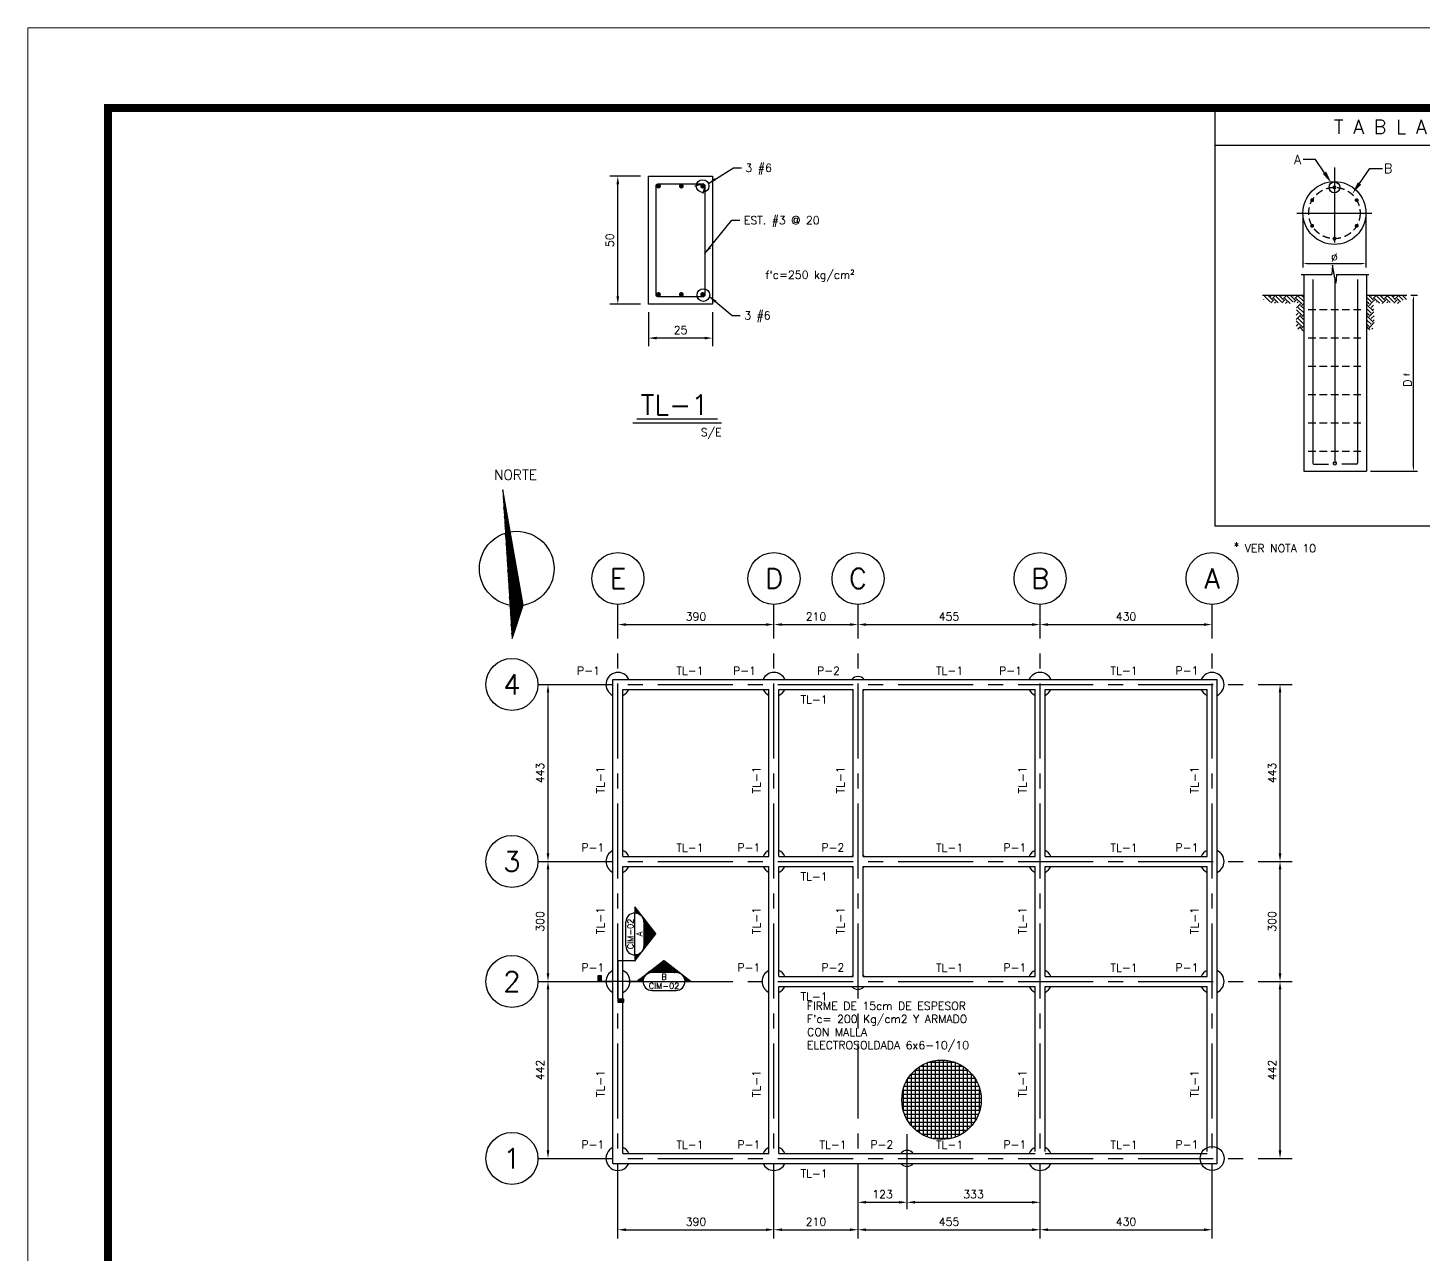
# Model space of a CAD drawing. Header units: inches. Extents: x 86960 to 403024, y -4000 to 57000.
# Drawn here: x 203454 to 238325, y 26343 to 57000 of the extents above; entities that cross this region are included whole.
import ezdxf
from ezdxf.enums import TextEntityAlignment as Align

# ---------------------------------------------------------------- set-up
doc = ezdxf.new("R2010")
doc.units = ezdxf.units.IN
doc.header["$LTSCALE"] = 1500
doc.header["$MEASUREMENT"] = 0
doc.linetypes.add('CENTER', pattern=[2, 1.25, -0.25, 0.25, -0.25])
doc.linetypes.add('HIDDEN2', pattern=[0.1875, 0.125, -0.0625])
doc.layers.get('Defpoints').update_dxf_attribs({"true_color": 0xffffff})
for name, color, linetype in [('3', 3, 'Continuous'), ('4', 4, 'CENTER'), ('5', 7, 'Continuous'), ('6', 7, 'Continuous'), ('8', 1, 'Continuous')]:
    doc.layers.add(name, color=color, linetype=linetype)
doc.layers.add('cambios', color=242, linetype='Continuous', lineweight=60, true_color=0xe00631)
doc.styles.add('ROMANS', font='ROMANS.shx', dxfattribs={"height": 200})
doc.dimstyles.get("Standard").update_dxf_attribs({"dimtxt": 0.18, "dimasz": 0.18, "dimexe": 0.18, "dimexo": 0.0625, "dimgap": 0.09, "dimtad": 0, "dimtih": 1, "dimtoh": 1, "dimdec": 4, "dimzin": 0, "dimdsep": 46, "dimtxsty": 'Standard', "dimcen": 0.09, "dimadec": 0, "dimazin": 0, "dimtfac": 1, "dimtdec": 4, "dimtofl": 0, "dimtmove": 0, "dimatfit": 3, "dimfxl": 1, "dimtolj": 1, "dimtzin": 0, "dimarcsym": 0})
pattern_1 = [(45, (192529.4, 12973.63), (2e-14, 280.184), [198.12, -198.12]), (45, (192476.87, 13026.16), (2e-14, 280.184), [198.12, -198.12]), (45, (192424.34, 13078.7), (2e-14, 280.184), [198.12, -198.12]), (135, (192424.34, 13113.72), (-280.184, 2e-14), [198.12, -198.12]), (135, (192476.87, 13166.25), (-280.184, 2e-14), [198.12, -198.12]), (135, (192529.4, 13218.79), (-280.184, 2e-14), [198.12, -198.12])]

# ---------------------------------------------------------------- blocks, each defined once
blk = doc.blocks.new('*X70')
at = {"color": 0}
for p, q in [((29693, 27978), (29994, 28279)), ((29674, 27995), (29818, 28139)), ((29683, 27986), (29906, 28209)), ((28994, 27368), (29555, 27928)), ((29002, 27358), (29643, 27999)), ((29009, 27348), (29664, 28003)), ((29017, 27338), (29674, 27995)), ((29026, 27329), (29683, 27986)), ((29034, 27319), (29693, 27978)), ((29664, 28003), (29730, 28069)), ((28980, 27389), (29379, 27788)), ((28987, 27378), (29467, 27858)), ((28960, 27422), (29116, 27578)), ((28966, 27411), (29204, 27648)), ((28973, 27400), (29291, 27718)), ((28715, 27212), (28940, 27437)), ((28740, 27220), (28954, 27434)), ((28765, 27228), (28960, 27422)), ((28791, 27235), (28966, 27411)), ((28816, 27243), (28973, 27400)), ((28841, 27250), (28980, 27389)), ((28867, 27258), (28987, 27378)), ((28954, 27434), (29028, 27508)), ((28639, 27190), (28677, 27227)), ((28664, 27197), (28764, 27297)), ((28690, 27205), (28852, 27367)), ((28892, 27265), (28994, 27368)), ((28917, 27273), (29002, 27358)), ((28942, 27281), (29009, 27348)), ((28968, 27288), (29017, 27338)), ((28993, 27296), (29026, 27329)), ((29018, 27303), (29034, 27319))]:
    blk.add_line(p, q, dxfattribs=at)
blk = doc.blocks.new('*D106')
at = {"layer": '5', "color": 0, "lineweight": -2, "transparency": 16777216}
for p, q in [((235323, 52272), (235323, 51009)), ((236895, 52272), (236895, 51009)), ((235423, 51109), (236795, 51109))]:
    blk.add_line(p, q, dxfattribs=at)
at = {"layer": '5', "color": 0, "transparency": 16777216}
for points in [[(235423, 51125), (235423, 51092), (235323, 51109)], [(236795, 51125), (236795, 51092), (236895, 51109)]]:
    blk.add_solid(points, dxfattribs=at)
at = {"layer": 'Defpoints', "color": 0, "transparency": 16777216}
for p in [(235323, 52372), (236895, 52372), (236895, 51109)]:
    blk.add_point(p, dxfattribs=at)
at = {"layer": '5', "color": 0, "transparency": 16777216, "insert": (236109, 51259), "char_height": 200, "attachment_point": 5, "style": 'ROMANS'}
blk.add_mtext('\\A1;%%C', dxfattribs=at)
blk = doc.blocks.new('*D107')
at = {"layer": '6', "color": 0, "lineweight": -2, "transparency": 16777216}
for p, q in [((238019, 50320), (238186, 50320)), ((238086, 46015), (238086, 50220)), ((237013, 45915), (238186, 45915))]:
    blk.add_line(p, q, dxfattribs=at)
at = {"layer": '6', "color": 0, "transparency": 16777216}
for points in [[(238069, 50220), (238102, 50220), (238086, 50320)], [(238069, 46015), (238102, 46015), (238086, 45915)]]:
    blk.add_solid(points, dxfattribs=at)
at = {"layer": 'Defpoints', "color": 0, "transparency": 16777216}
for p in [(237919, 50320), (238086, 50320), (236913, 45915)]:
    blk.add_point(p, dxfattribs=at)
at = {"layer": '6', "color": 0, "transparency": 16777216, "insert": (237936, 48118), "char_height": 200, "attachment_point": 5, "rotation": 90, "style": 'ROMANS'}
blk.add_mtext('\\A1;D', dxfattribs=at)
blk = doc.blocks.new('*D108')
at = {"layer": '5', "color": 0, "lineweight": -2, "transparency": 16777216}
blk.add_line((218401, 42083), (221901, 42083), dxfattribs=at)
at = {"layer": '5', "color": 0, "transparency": 16777216}
for points in [[(218401, 42116), (218401, 42049), (218201, 42083)], [(221901, 42116), (221901, 42049), (222101, 42083)]]:
    blk.add_solid(points, dxfattribs=at)
at = {"layer": 'Defpoints', "color": 0, "transparency": 16777216}
for p in [(218201, 42083), (222101, 42083), (222101, 42083)]:
    blk.add_point(p, dxfattribs=at)
at = {"layer": '5', "color": 0, "transparency": 16777216, "insert": (220151, 42283), "char_height": 200, "attachment_point": 5, "style": 'ROMANS'}
blk.add_mtext('\\A1;390', dxfattribs=at)
blk = doc.blocks.new('*D109')
at = {"layer": '5', "color": 0, "lineweight": -2, "transparency": 16777216}
blk.add_line((222301, 42083), (224001, 42083), dxfattribs=at)
at = {"layer": '5', "color": 0, "transparency": 16777216}
for points in [[(222301, 42116), (222301, 42049), (222101, 42083)], [(224001, 42116), (224001, 42049), (224201, 42083)]]:
    blk.add_solid(points, dxfattribs=at)
at = {"layer": 'Defpoints', "color": 0, "transparency": 16777216}
for p in [(222101, 42083), (224201, 42083), (224201, 42083)]:
    blk.add_point(p, dxfattribs=at)
at = {"layer": '5', "color": 0, "transparency": 16777216, "insert": (223151, 42283), "char_height": 200, "attachment_point": 5, "style": 'ROMANS'}
blk.add_mtext('\\A1;210', dxfattribs=at)
blk = doc.blocks.new('*D110')
at = {"layer": '5', "color": 0, "lineweight": -2, "transparency": 16777216}
blk.add_line((224401, 42083), (228551, 42083), dxfattribs=at)
at = {"layer": '5', "color": 0, "transparency": 16777216}
for points in [[(224401, 42116), (224401, 42049), (224201, 42083)], [(228551, 42116), (228551, 42049), (228751, 42083)]]:
    blk.add_solid(points, dxfattribs=at)
at = {"layer": 'Defpoints', "color": 0, "transparency": 16777216}
for p in [(224201, 42083), (228751, 42083), (228751, 42083)]:
    blk.add_point(p, dxfattribs=at)
at = {"layer": '5', "color": 0, "transparency": 16777216, "insert": (226476, 42283), "char_height": 200, "attachment_point": 5, "style": 'ROMANS'}
blk.add_mtext('\\A1;455', dxfattribs=at)
blk = doc.blocks.new('*D111')
at = {"layer": '5', "color": 0, "lineweight": -2, "transparency": 16777216}
blk.add_line((228951, 42083), (232851, 42083), dxfattribs=at)
at = {"layer": '5', "color": 0, "transparency": 16777216}
for points in [[(228951, 42116), (228951, 42049), (228751, 42083)], [(232851, 42116), (232851, 42049), (233051, 42083)]]:
    blk.add_solid(points, dxfattribs=at)
at = {"layer": 'Defpoints', "color": 0, "transparency": 16777216}
for p in [(228751, 42083), (233051, 42083), (233051, 42083)]:
    blk.add_point(p, dxfattribs=at)
at = {"layer": '5', "color": 0, "transparency": 16777216, "insert": (230901, 42283), "char_height": 200, "attachment_point": 5, "style": 'ROMANS'}
blk.add_mtext('\\A1;430', dxfattribs=at)
blk = doc.blocks.new('*D112')
at = {"layer": '5', "color": 0, "lineweight": -2, "transparency": 16777216}
blk.add_line((234749, 28935), (234749, 32960), dxfattribs=at)
at = {"layer": '5', "color": 0, "transparency": 16777216}
for points in [[(234716, 32960), (234783, 32960), (234749, 33160)], [(234716, 28935), (234783, 28935), (234749, 28735)]]:
    blk.add_solid(points, dxfattribs=at)
at = {"layer": 'Defpoints', "color": 0, "transparency": 16777216}
for p in [(234749, 33160), (234749, 33160), (234749, 28735)]:
    blk.add_point(p, dxfattribs=at)
at = {"layer": '5', "color": 0, "transparency": 16777216, "insert": (234549, 30947), "char_height": 200, "attachment_point": 5, "rotation": 90, "style": 'ROMANS'}
blk.add_mtext('\\A1;442', dxfattribs=at)
blk = doc.blocks.new('*D113')
at = {"layer": '5', "color": 0, "lineweight": -2, "transparency": 16777216}
blk.add_line((234749, 33360), (234749, 35960), dxfattribs=at)
at = {"layer": '5', "color": 0, "transparency": 16777216}
for points in [[(234716, 35960), (234783, 35960), (234749, 36160)], [(234716, 33360), (234783, 33360), (234749, 33160)]]:
    blk.add_solid(points, dxfattribs=at)
at = {"layer": 'Defpoints', "color": 0, "transparency": 16777216}
for p in [(234749, 36160), (234749, 36160), (234749, 33160)]:
    blk.add_point(p, dxfattribs=at)
at = {"layer": '5', "color": 0, "transparency": 16777216, "insert": (234549, 34660), "char_height": 200, "attachment_point": 5, "rotation": 90, "style": 'ROMANS'}
blk.add_mtext('\\A1;300', dxfattribs=at)
blk = doc.blocks.new('*D114')
at = {"layer": '5', "color": 0, "lineweight": -2, "transparency": 16777216}
blk.add_line((234749, 36360), (234749, 40385), dxfattribs=at)
at = {"layer": '5', "color": 0, "transparency": 16777216}
for points in [[(234716, 40385), (234783, 40385), (234749, 40585)], [(234716, 36360), (234783, 36360), (234749, 36160)]]:
    blk.add_solid(points, dxfattribs=at)
at = {"layer": 'Defpoints', "color": 0, "transparency": 16777216}
for p in [(234749, 40585), (234749, 40585), (234749, 36160)]:
    blk.add_point(p, dxfattribs=at)
at = {"layer": '5', "color": 0, "transparency": 16777216, "insert": (234549, 38372), "char_height": 200, "attachment_point": 5, "rotation": 90, "style": 'ROMANS'}
blk.add_mtext('\\A1;443', dxfattribs=at)
blk = doc.blocks.new('*D115')
at = {"layer": '5', "color": 0, "lineweight": -2, "transparency": 16777216}
blk.add_line((216453, 28935), (216453, 32960), dxfattribs=at)
at = {"layer": '5', "color": 0, "transparency": 16777216}
for points in [[(216420, 32960), (216486, 32960), (216453, 33160)], [(216420, 28935), (216486, 28935), (216453, 28735)]]:
    blk.add_solid(points, dxfattribs=at)
at = {"layer": 'Defpoints', "color": 0, "transparency": 16777216}
for p in [(216453, 33160), (216453, 33160), (216453, 28735)]:
    blk.add_point(p, dxfattribs=at)
at = {"layer": '5', "color": 0, "transparency": 16777216, "insert": (216253, 30947), "char_height": 200, "attachment_point": 5, "rotation": 90, "style": 'ROMANS'}
blk.add_mtext('\\A1;442', dxfattribs=at)
blk = doc.blocks.new('*D116')
at = {"layer": '5', "color": 0, "lineweight": -2, "transparency": 16777216}
blk.add_line((216453, 33360), (216453, 35960), dxfattribs=at)
at = {"layer": '5', "color": 0, "transparency": 16777216}
for points in [[(216420, 35960), (216486, 35960), (216453, 36160)], [(216420, 33360), (216486, 33360), (216453, 33160)]]:
    blk.add_solid(points, dxfattribs=at)
at = {"layer": 'Defpoints', "color": 0, "transparency": 16777216}
for p in [(216453, 36160), (216453, 36160), (216453, 33160)]:
    blk.add_point(p, dxfattribs=at)
at = {"layer": '5', "color": 0, "transparency": 16777216, "insert": (216253, 34660), "char_height": 200, "attachment_point": 5, "rotation": 90, "style": 'ROMANS'}
blk.add_mtext('\\A1;300', dxfattribs=at)
blk = doc.blocks.new('*D117')
at = {"layer": '5', "color": 0, "lineweight": -2, "transparency": 16777216}
blk.add_line((216453, 36360), (216453, 40385), dxfattribs=at)
at = {"layer": '5', "color": 0, "transparency": 16777216}
for points in [[(216420, 40385), (216486, 40385), (216453, 40585)], [(216420, 36360), (216486, 36360), (216453, 36160)]]:
    blk.add_solid(points, dxfattribs=at)
at = {"layer": 'Defpoints', "color": 0, "transparency": 16777216}
for p in [(216453, 40585), (216453, 40585), (216453, 36160)]:
    blk.add_point(p, dxfattribs=at)
at = {"layer": '5', "color": 0, "transparency": 16777216, "insert": (216253, 38372), "char_height": 200, "attachment_point": 5, "rotation": 90, "style": 'ROMANS'}
blk.add_mtext('\\A1;443', dxfattribs=at)
blk = doc.blocks.new('*D118')
at = {"layer": '5', "color": 0, "lineweight": -2, "transparency": 16777216}
blk.add_line((218401, 26952), (221901, 26952), dxfattribs=at)
at = {"layer": '5', "color": 0, "transparency": 16777216}
for points in [[(218401, 26986), (218401, 26919), (218201, 26952)], [(221901, 26986), (221901, 26919), (222101, 26952)]]:
    blk.add_solid(points, dxfattribs=at)
at = {"layer": 'Defpoints', "color": 0, "transparency": 16777216}
for p in [(218201, 26952), (222101, 26952), (222101, 26952)]:
    blk.add_point(p, dxfattribs=at)
at = {"layer": '5', "color": 0, "transparency": 16777216, "insert": (220151, 27152), "char_height": 200, "attachment_point": 5, "style": 'ROMANS'}
blk.add_mtext('\\A1;390', dxfattribs=at)
blk = doc.blocks.new('*D119')
at = {"layer": '5', "color": 0, "lineweight": -2, "transparency": 16777216}
blk.add_line((222301, 26952), (224001, 26952), dxfattribs=at)
at = {"layer": '5', "color": 0, "transparency": 16777216}
for points in [[(222301, 26986), (222301, 26919), (222101, 26952)], [(224001, 26986), (224001, 26919), (224201, 26952)]]:
    blk.add_solid(points, dxfattribs=at)
at = {"layer": 'Defpoints', "color": 0, "transparency": 16777216}
for p in [(222101, 26952), (224201, 26952), (224201, 26952)]:
    blk.add_point(p, dxfattribs=at)
at = {"layer": '5', "color": 0, "transparency": 16777216, "insert": (223151, 27152), "char_height": 200, "attachment_point": 5, "style": 'ROMANS'}
blk.add_mtext('\\A1;210', dxfattribs=at)
blk = doc.blocks.new('*D120')
at = {"layer": '5', "color": 0, "lineweight": -2, "transparency": 16777216}
blk.add_line((224401, 26952), (228551, 26952), dxfattribs=at)
at = {"layer": '5', "color": 0, "transparency": 16777216}
for points in [[(224401, 26986), (224401, 26919), (224201, 26952)], [(228551, 26986), (228551, 26919), (228751, 26952)]]:
    blk.add_solid(points, dxfattribs=at)
at = {"layer": 'Defpoints', "color": 0, "transparency": 16777216}
for p in [(224201, 26952), (228751, 26952), (228751, 26952)]:
    blk.add_point(p, dxfattribs=at)
at = {"layer": '5', "color": 0, "transparency": 16777216, "insert": (226476, 27152), "char_height": 200, "attachment_point": 5, "style": 'ROMANS'}
blk.add_mtext('\\A1;455', dxfattribs=at)
blk = doc.blocks.new('*D121')
at = {"layer": '5', "color": 0, "lineweight": -2, "transparency": 16777216}
blk.add_line((228951, 26952), (232851, 26952), dxfattribs=at)
at = {"layer": '5', "color": 0, "transparency": 16777216}
for points in [[(228951, 26986), (228951, 26919), (228751, 26952)], [(232851, 26986), (232851, 26919), (233051, 26952)]]:
    blk.add_solid(points, dxfattribs=at)
at = {"layer": 'Defpoints', "color": 0, "transparency": 16777216}
for p in [(228751, 26952), (233051, 26952), (233051, 26952)]:
    blk.add_point(p, dxfattribs=at)
at = {"layer": '5', "color": 0, "transparency": 16777216, "insert": (230901, 27152), "char_height": 200, "attachment_point": 5, "style": 'ROMANS'}
blk.add_mtext('\\A1;430', dxfattribs=at)
blk = doc.blocks.new('*D122')
at = {"layer": '5', "color": 0, "lineweight": -2, "transparency": 16777216}
blk.add_line((224401, 27638), (225226, 27638), dxfattribs=at)
at = {"layer": '5', "color": 0, "transparency": 16777216}
for points in [[(224401, 27672), (224401, 27605), (224201, 27638)], [(225226, 27672), (225226, 27605), (225426, 27638)]]:
    blk.add_solid(points, dxfattribs=at)
at = {"layer": 'Defpoints', "color": 0, "transparency": 16777216}
for p in [(224201, 27638), (225426, 27638), (225426, 27638)]:
    blk.add_point(p, dxfattribs=at)
at = {"layer": '5', "color": 0, "transparency": 16777216, "insert": (224814, 27838), "char_height": 200, "attachment_point": 5, "style": 'ROMANS'}
blk.add_mtext('\\A1;123', dxfattribs=at)
blk = doc.blocks.new('*D123')
at = {"layer": '5', "color": 0, "lineweight": -2, "transparency": 16777216}
blk.add_line((225626, 27638), (228551, 27638), dxfattribs=at)
at = {"layer": '5', "color": 0, "transparency": 16777216}
for points in [[(225626, 27672), (225626, 27605), (225426, 27638)], [(228551, 27672), (228551, 27605), (228751, 27638)]]:
    blk.add_solid(points, dxfattribs=at)
at = {"layer": 'Defpoints', "color": 0, "transparency": 16777216}
for p in [(225426, 27638), (228751, 27638), (228751, 27638)]:
    blk.add_point(p, dxfattribs=at)
at = {"layer": '5', "color": 0, "transparency": 16777216, "insert": (227089, 27838), "char_height": 200, "attachment_point": 5, "style": 'ROMANS'}
blk.add_mtext('\\A1;333', dxfattribs=at)
blk = doc.blocks.new('*D158')
at = {"layer": '5', "color": 0, "lineweight": -2, "transparency": 16777216}
for p, q in [((218766, 53290), (217997, 53290)), ((218197, 50290), (218197, 53090)), ((218766, 50090), (217997, 50090))]:
    blk.add_line(p, q, dxfattribs=at)
at = {"layer": '5', "color": 0, "transparency": 16777216}
for points in [[(218164, 53090), (218231, 53090), (218197, 53290)], [(218164, 50290), (218231, 50290), (218197, 50090)]]:
    blk.add_solid(points, dxfattribs=at)
at = {"layer": 'Defpoints', "color": 0, "transparency": 16777216}
for p in [(218197, 53290), (218966, 53290), (218966, 50090)]:
    blk.add_point(p, dxfattribs=at)
at = {"layer": '5', "color": 0, "transparency": 16777216, "insert": (217997, 51690), "char_height": 200, "attachment_point": 5, "rotation": 90, "style": 'ROMANS'}
blk.add_mtext('\\A1;50', dxfattribs=at)
blk = doc.blocks.new('*D159')
at = {"layer": '5', "color": 0, "lineweight": -2, "transparency": 16777216}
for p, q in [((218966, 49890), (218966, 49045)), ((220566, 49890), (220566, 49045)), ((220366, 49245), (219166, 49245))]:
    blk.add_line(p, q, dxfattribs=at)
at = {"layer": '5', "color": 0, "transparency": 16777216}
for points in [[(219166, 49278), (219166, 49211), (218966, 49245)], [(220366, 49278), (220366, 49211), (220566, 49245)]]:
    blk.add_solid(points, dxfattribs=at)
at = {"layer": 'Defpoints', "color": 0, "transparency": 16777216}
for p in [(218966, 50090), (220566, 50090), (218966, 49245)]:
    blk.add_point(p, dxfattribs=at)
at = {"layer": '5', "color": 0, "transparency": 16777216, "insert": (219766, 49445), "char_height": 200, "attachment_point": 5, "style": 'ROMANS'}
blk.add_mtext('\\A1;25', dxfattribs=at)

msp = doc.modelspace()

# ---------------------------------------------------------------- hatches: boundary and pattern name
at = {"layer": '6'}
h = msp.add_hatch(dxfattribs=at)
h.set_pattern_fill('EARTH', color=1, scale=31.2, angle=45, style=0)
h.set_pattern_definition(pattern_1)
h.paths.add_polyline_path([(235340.33, 50319.65), (234342.47, 50319.65), (234342.47, 50204.43), (234448.11, 50190.03), (234544.15, 50108.43), (234755.43, 50132.43), (234985.92, 50103.63), (235101.17, 50146.83), (235187.6, 50175.63), (235163.59, 50031.63), (235149.19, 49662.04), (235158.79, 49542.04), (235192.4, 49474.84), (235340.33, 49426.84)])
h = msp.add_hatch(dxfattribs=at)
h.set_pattern_fill('EARTH', color=1, scale=31.2, angle=45, style=0)
h.set_pattern_definition(pattern_1)
h.paths.add_polyline_path([(237910.68, 50319.65), (236912.81, 50319.65), (236912.81, 49426.84), (237060.74, 49474.84), (237094.35, 49542.04), (237103.96, 49662.04), (237089.55, 50031.63), (237065.54, 50175.63), (237151.98, 50146.83), (237267.22, 50103.63), (237497.71, 50132.43), (237709, 50108.43), (237805.03, 50190.03), (237910.68, 50204.43)])
h = msp.add_hatch(dxfattribs=at)
h.set_pattern_fill('ANSI31', color=256, scale=2, style=0)
h.set_pattern_definition([(135, (228928.81802, -13821.3605), (0.1767766953, 0.1767766953), [])])
edge = h.paths.add_edge_path()
edge.add_line((218851, 34646.75), (218851, 34046.75))
edge.add_arc((218626, 34046.75), 225, 270, 360, ccw=False)
edge.add_line((218626, 33821.75), (218626, 33671.75))
edge.add_line((218626, 33671.75), (219151, 34346.75))
edge.add_line((219151, 34346.75), (218626, 35021.75))
edge.add_line((218626, 35021.75), (218626, 34871.75))
edge.add_arc((218626, 34646.75), 225, 0, 90, ccw=False)
h = msp.add_hatch(dxfattribs=at)
h.set_pattern_fill('ANSI31', color=256, scale=2, style=0)
h.set_pattern_definition([(45, (207729.77547, -4322.29753), (-0.1767766953, 0.1767766953), [])])
edge = h.paths.add_edge_path()
edge.add_line((219652.32, 33384.88), (219052.32, 33384.88))
edge.add_arc((219052.32, 33159.88), 225, 90, 180)
edge.add_line((218827.32, 33159.88), (218677.32, 33159.88))
edge.add_line((218677.32, 33159.88), (219352.32, 33684.88))
edge.add_line((219352.32, 33684.88), (220027.32, 33159.88))
edge.add_line((220027.32, 33159.88), (219877.32, 33159.88))
edge.add_arc((219652.32, 33159.88), 225, 0, 90)

# ---------------------------------------------------------------- linework, layer by layer
at = {"const_width": 198}
msp.add_lwpolyline([(205453.68, -1999.97), (292453.68, -1999.97), (292453.68, 55000.03), (205453.68, 55000.03)], close=True, dxfattribs=at)
at = {"layer": '3'}
for p, q in [((218076.47, 28609.88), (218076.47, 40709.88)), ((218076.47, 40709.88), (233176.47, 40709.88)), ((218326.47, 40459.88), (221976.47, 40459.88)), ((218326.47, 36284.88), (218326.47, 40459.88)), ((221976.47, 36284.88), (221976.47, 40459.88)), ((222226.47, 36284.88), (222226.47, 40459.88)), ((222226.47, 40459.88), (224076.47, 40459.88)), ((224076.47, 36284.88), (224076.47, 40459.88)), ((224326.47, 36284.88), (224326.47, 40459.88)), ((224326.47, 40459.88), (228626.47, 40459.88)), ((228626.47, 36284.88), (228626.47, 40459.88)), ((228876.47, 36284.88), (228876.47, 40459.88)), ((228876.47, 40459.88), (232926.47, 40459.88)), ((232926.47, 36284.88), (232926.47, 40459.88)), ((233176.47, 28609.88), (233176.47, 40709.88)), ((218326.47, 36284.88), (221976.47, 36284.88)), ((222226.47, 36284.88), (224076.47, 36284.88)), ((224326.47, 36284.88), (228626.47, 36284.88)), ((228876.47, 36284.88), (232926.47, 36284.88)), ((218326.47, 28859.88), (218326.47, 36034.88)), ((218326.47, 36034.88), (221976.47, 36034.88)), ((221976.47, 28859.88), (221976.47, 36034.88)), ((222226.47, 36034.88), (224076.47, 36034.88)), ((222226.47, 33284.88), (222226.47, 36034.88)), ((224076.47, 33284.88), (224076.47, 36034.88)), ((224326.47, 33284.88), (224326.47, 36034.88)), ((224326.47, 36034.88), (228626.47, 36034.88)), ((228626.47, 33284.88), (228626.47, 36034.88)), ((228876.47, 36034.88), (232926.47, 36034.88)), ((228876.47, 33284.88), (228876.47, 36034.88)), ((232926.47, 33284.88), (232926.47, 36034.88)), ((222226.47, 33284.88), (224076.47, 33284.88)), ((224326.47, 33284.88), (228626.47, 33284.88)), ((228876.47, 33284.88), (232926.47, 33284.88)), ((222226.47, 28859.88), (222226.47, 33034.88)), ((222226.47, 33034.88), (228626.47, 33034.88)), ((228626.47, 28909.88), (228626.47, 33034.88)), ((228876.47, 28909.88), (228876.47, 33034.88)), ((228876.47, 33034.88), (232926.47, 33034.88)), ((232926.47, 28909.88), (232926.47, 33034.88)), ((218076.47, 28609.88), (233176.47, 28609.88)), ((218326.47, 28859.88), (221976.47, 28859.88)), ((222226.47, 28859.88), (228626.47, 28859.88)), ((228876.47, 28859.88), (232926.47, 28859.88))]:
    msp.add_line(p, q, dxfattribs=at)
msp.add_lwpolyline([(220566.15, 53289.52), (220566.15, 50089.52), (218966.15, 50089.52), (218966.15, 53289.52), (220566.15, 53289.52)], dxfattribs=at)
msp.add_circle((233051.47, 28734.88), 300, dxfattribs=at)
for centre, radius, start, end in [((218201.47, 40584.88), 300, 24.624318, 245.375682), ((222101.47, 40584.88), 300, 24.624318, 155.375682), ((228751.47, 40584.88), 300, 24.624318, 155.375682), ((233051.47, 40584.88), 300, 294.624318, 155.375682), ((218201.47, 40584.88), 300, 294.624318, 335.375682), ((222101.47, 40584.88), 300, 204.624318, 245.375682), ((222101.47, 40584.88), 300, 294.624318, 335.375682), ((224201.47, 40584.88), 200, 38.682187, 141.317813), ((224201.47, 40584.88), 200, 218.682187, 231.317813), ((224201.47, 40584.88), 200, 308.682187, 321.317813), ((228751.47, 40584.88), 300, 204.624318, 245.375682), ((228751.47, 40584.88), 300, 294.624318, 335.375682), ((233051.47, 40584.88), 300, 204.624318, 245.375682), ((218201.47, 36159.88), 300, 114.624318, 245.375682), ((218201.47, 36159.88), 300, 24.624318, 65.375682), ((222101.47, 36159.88), 300, 114.624318, 155.375682), ((222101.47, 36159.88), 300, 24.624318, 65.375682), ((224201.47, 36159.88), 200, 128.682187, 141.317813), ((224201.47, 36159.88), 200, 38.682187, 51.317813), ((228751.47, 36159.88), 300, 114.624318, 155.375682), ((228751.47, 36159.88), 300, 24.624318, 65.375682), ((233051.47, 36159.88), 300, 114.624318, 155.375682), ((233051.47, 36159.88), 300, 294.624318, 65.375682), ((218201.47, 36159.88), 300, 294.624318, 335.375682), ((222101.47, 36159.88), 300, 204.624318, 245.375682), ((222101.47, 36159.88), 300, 294.624318, 335.375682), ((224201.47, 36159.88), 200, 218.682187, 231.317813), ((224201.47, 36159.88), 200, 308.682187, 321.317813), ((228751.47, 36159.88), 300, 204.624318, 245.375682), ((228751.47, 36159.88), 300, 294.624318, 335.375682), ((233051.47, 36159.88), 300, 204.624318, 245.375682), ((218201.47, 33159.88), 300, 114.624318, 245.375682), ((218201.47, 33159.88), 300, 294.624318, 65.375682), ((222101.47, 33159.88), 300, 114.624318, 245.375682), ((222101.47, 33159.88), 300, 24.624318, 65.375682), ((224201.47, 33159.88), 200, 128.682187, 141.317813), ((224201.47, 33159.88), 200, 38.682187, 51.317813), ((228751.47, 33159.88), 300, 114.624318, 155.375682), ((228751.47, 33159.88), 300, 24.624318, 65.375682), ((233051.47, 33159.88), 300, 114.624318, 155.375682), ((233051.47, 33159.88), 300, 294.624318, 65.375682), ((222101.47, 33159.88), 300, 294.624318, 335.375682), ((224201.47, 33159.88), 200, 218.682187, 321.317813), ((228751.47, 33159.88), 300, 204.624318, 245.375682), ((228751.47, 33159.88), 300, 294.624318, 335.375682), ((233051.47, 33159.88), 300, 204.624318, 245.375682), ((218201.47, 28734.88), 300, 114.624318, 155.375682), ((218201.47, 28734.88), 300, 24.624318, 65.375682), ((222101.47, 28734.88), 300, 114.624318, 155.375682), ((222101.47, 28734.88), 300, 24.624318, 65.375682), ((228751.47, 28734.88), 300, 114.624318, 155.375682), ((228751.47, 28734.88), 300, 24.624318, 65.375682), ((218201.47, 28734.88), 300, 155.375682, 335.375682), ((222101.47, 28734.88), 300, 204.624318, 335.375682), ((225426.47, 28734.88), 200, 38.682187, 141.317813), ((225426.47, 28734.88), 200, 218.682187, 321.317813), ((228751.47, 28734.88), 300, 204.624318, 335.375682)]:
    msp.add_arc(centre, radius, start, end, dxfattribs=at)
at = {"layer": '4'}
for p, q in [((218201.47, 26734.88), (218201.47, 42584.88)), ((222101.47, 26734.88), (222101.47, 42584.88)), ((224201.47, 26734.88), (224201.47, 42584.88)), ((228751.47, 26734.88), (228751.47, 42584.88)), ((233051.47, 26734.88), (233051.47, 42584.88)), ((216201.47, 40584.88), (235051.47, 40584.88)), ((216201.47, 36159.88), (235051.47, 36159.88)), ((216201.47, 33159.88), (235051.47, 33159.88)), ((225426.47, 27469.81), (225426.47, 29491.76)), ((216201.47, 28734.88), (235051.47, 28734.88))]:
    msp.add_line(p, q, dxfattribs=at)
at = {"layer": '4', "color": 2, "linetype": 'Continuous'}
for centre in [(218201.47, 43234.88), (222101.47, 43234.88), (224201.47, 43234.88), (228751.47, 43234.88), (233051.47, 43234.88), (215551.47, 40584.88), (215551.47, 36159.88), (215551.47, 33159.88), (215551.47, 28734.88)]:
    msp.add_circle(centre, 650, dxfattribs=at)
at = {"layer": '6', "color": 3}
for p, q in [((233122.41, 55000.03), (248953.68, 55000.03)), ((233122.41, 54064.03), (248953.68, 54064.03))]:
    msp.add_line(p, q, dxfattribs=at)
at = {"layer": '6', "color": 6}
for p, q in [((233122.41, 55000.03), (233122.41, 44553.26)), ((233122.41, 44553.26), (248953.68, 44553.26))]:
    msp.add_line(p, q, dxfattribs=at)
at = {"layer": '6', "color": 1}
for p, q in [((235638.01, 53706.74), (235326.01, 53706.74)), ((235859.27, 53379.02), (235638.01, 53706.74)), ((236735.95, 53112.42), (236995.94, 53487.14)), ((236995.94, 53487.14), (237307.94, 53487.14)), ((236060.2, 51065.04), (236045.63, 50838.64)), ((236143.42, 50618.99), (236060.2, 51065.04)), ((235281.21, 50838.64), (236045.63, 50838.64)), ((235340.33, 50838.64), (235340.33, 45915.41)), ((236157.99, 50838.64), (236143.42, 50618.99)), ((236157.99, 50838.64), (236972.44, 50838.64)), ((236912.81, 50838.64), (236912.81, 45915.41)), ((234313.01, 50319.65), (235340.33, 50319.65)), ((236912.81, 50319.65), (237919.35, 50319.65)), ((235340.33, 45915.41), (236912.81, 45915.41))]:
    msp.add_line(p, q, dxfattribs=at)
at = {"layer": '6'}
for p, q in [((221088.44, 53499.74), (221288.44, 53499.74)), ((221048.43, 52190.38), (221248.43, 52190.38)), ((221058.43, 49811.54), (221258.43, 49811.54)), ((218569.71, 47128.88), (220793.21, 47128.88)), ((215833.47, 42564.56), (215324.4, 45451.6)), ((215324.4, 45451.6), (215559.2, 41734.93)), ((215559.2, 41734.93), (215833.47, 42564.56)), ((218626, 33821.75), (218626, 34871.75)), ((218401, 34046.75), (218401, 34646.75)), ((218851, 34646.75), (218851, 34046.75)), ((218195.36, 33671.75), (218195.36, 32641.39)), ((218626, 33671.75), (218195.36, 33671.75)), ((218626, 33821.75), (218626, 33671.75)), ((217710.85, 33159.88), (217710.85, 33309.88)), ((217710.85, 33309.88), (217785.85, 33309.88)), ((218677.32, 33159.88), (217710.85, 33159.88)), ((217785.85, 33309.88), (217785.85, 33159.88)), ((218827.32, 33159.88), (218677.32, 33159.88)), ((218827.32, 33159.88), (219877.32, 33159.88)), ((219652.32, 33384.88), (219052.32, 33384.88)), ((219052.32, 32934.88), (219652.32, 32934.88)), ((218345.36, 32716.39), (218195.36, 32716.39)), ((218195.36, 32641.39), (218345.36, 32641.39)), ((218345.36, 32641.39), (218345.36, 32716.39)), ((225841.41, 29315.78), (225841.41, 31088.08)), ((225941.41, 29271.95), (225941.41, 31131.91)), ((226636.7, 31132.19), (225942.15, 31132.19)), ((226041.41, 29240.44), (226041.41, 31163.42)), ((226141.41, 29220.07), (226141.41, 31183.8)), ((226241.41, 29210.13), (226241.41, 31193.73)), ((226341.41, 29210.33), (226341.41, 31193.53)), ((226441.41, 29220.67), (226441.41, 31183.19)), ((226541.41, 29241.48), (226541.41, 31162.39)), ((226641.41, 29273.45), (226641.41, 31130.41)), ((226741.41, 29317.81), (226741.41, 31086.06)), ((225441.41, 29685.36), (225441.41, 30718.51)), ((227128.95, 30732.19), (225449.9, 30732.19)), ((227056.73, 30832.19), (225522.12, 30832.19)), ((225541.41, 29548.9), (225541.41, 30854.97)), ((226962.26, 30932.19), (225616.59, 30932.19)), ((225641.41, 29449.57), (225641.41, 30954.3)), ((225741.41, 29373.89), (225741.41, 31029.98)), ((226834.08, 31032.19), (225744.76, 31032.19)), ((226841.41, 29376.54), (226841.41, 31027.33)), ((226941.41, 29453.01), (226941.41, 30950.85)), ((227041.41, 29553.49), (227041.41, 30850.38)), ((227141.41, 29691.95), (227141.41, 30711.92)), ((227255.32, 30432.19), (225323.53, 30432.19)), ((225341.41, 29906.55), (225341.41, 30497.32)), ((227225.86, 30532.19), (225352.99, 30532.19)), ((227184.33, 30632.19), (225394.52, 30632.19)), ((227241.41, 29919.64), (227241.41, 30484.22)), ((227281.92, 30232.19), (225296.92, 30232.19)), ((227279.93, 30132.19), (225298.91, 30132.19)), ((227273.81, 30332.19), (225305.04, 30332.19)), ((227267.77, 30032.19), (225311.08, 30032.19)), ((227245.04, 29932.19), (225333.8, 29932.19)), ((227210.98, 29832.19), (225367.87, 29832.19)), ((227164.24, 29732.19), (225414.6, 29732.19)), ((227102.67, 29632.19), (225476.18, 29632.19)), ((227022.51, 29532.19), (225556.34, 29532.19)), ((226916.69, 29432.19), (225662.16, 29432.19)), ((226768.5, 29332.19), (225810.35, 29332.19)), ((226502.88, 29232.19), (226075.96, 29232.19))]:
    msp.add_line(p, q, dxfattribs=at)
at = {"layer": '6', "color": 1, "linetype": 'CENTER'}
for p, q in [((236108.79, 53509.35), (236108.79, 51490.64)), ((235171.18, 52371.87), (237189.88, 52371.87))]:
    msp.add_line(p, q, dxfattribs=at)
at = {"layer": '6', "color": 2}
msp.add_line((218669.71, 47228.88), (220693.21, 47228.88), dxfattribs=at)
at = {"layer": '6', "color": 1, "const_width": 49.14}
for points in [[(236108.79, 53038.25, 1), (236108.79, 52989.11, 1)], [(235531.69, 52705.06, 1), (235574.24, 52680.49, 1)], [(236685.9, 52705.06, 1), (236643.34, 52680.49, 1)], [(235531.69, 52038.68, 1), (235574.24, 52063.25, 1)], [(236685.9, 52038.68, 1), (236643.34, 52063.25, 1)], [(236108.79, 51705.48, 1), (236108.79, 51754.62, 1)]]:
    msp.add_lwpolyline(points, format="xyb", close=True, dxfattribs=at)
at = {"layer": '6'}
for points in [[(218851, 34646.75), (218851, 34046.75, -0.41421356), (218626, 33821.75), (218626, 33671.75), (219151, 34346.75), (218626, 35021.75), (218626, 34871.75, -0.41421356), (218851, 34646.75)], [(219652.32, 33384.88), (219052.32, 33384.88, 0.41421356), (218827.32, 33159.88), (218677.32, 33159.88), (219352.32, 33684.88), (220027.32, 33159.88), (219877.32, 33159.88, 0.41421356), (219652.32, 33384.88)]]:
    msp.add_lwpolyline(points, format="xyb", close=True, dxfattribs=at)
for centre, radius in [((220317.11, 53044.12), 158.93), ((220336.72, 50318.95), 158.93), ((226289.42, 30201.93), 992.96)]:
    msp.add_circle(centre, radius, dxfattribs=at)
at = {"layer": '6', "color": 1}
for centre, radius in [((236108.79, 52371.87), 786.24), ((236108.79, 53013.68), 135.65)]:
    msp.add_circle(centre, radius, dxfattribs=at)
at = {"layer": '6', "color": 1, "linetype": 'HIDDEN2'}
msp.add_circle((236108.79, 52371.87), 641.81, dxfattribs=at)
at = {"layer": '6', "color": 2}
msp.add_circle((215671.7, 43481.99), 931.58, dxfattribs=at)
at = {"layer": '6'}
for centre, start, end in [((218626, 34646.75), 0, 180), ((218626, 34046.75), 180, 0), ((219052.32, 33159.88), 90, 270), ((219652.32, 33159.88), 270, 90)]:
    msp.add_arc(centre, 225, start, end, dxfattribs=at)
at = {"layer": '6', "color": 1}
for points in [[(235902.37, 53408.11), (235816.18, 53349.92), (236033.86, 53120.44)], [(236778.67, 53082.78), (236693.23, 53142.07), (236558.09, 52856.08)]]:
    msp.add_solid(points, dxfattribs=at)
at = {"layer": '6'}
for points in [[(217710.85, 33159.88), (217710.85, 33309.88), (217785.85, 33159.88), (217785.85, 33309.88)], [(218195.36, 32641.39), (218345.36, 32641.39), (218195.36, 32716.39), (218345.36, 32716.39)]]:
    msp.add_solid(points, dxfattribs=at)
at = {"layer": '8', "color": 5}
for p, q in [((220336.72, 53100.1), (220115.77, 53044.12)), ((220376.72, 53060.1), (220321.24, 52856.21))]:
    msp.add_line(p, q, dxfattribs=at)
at = {"layer": '8', "color": 1}
for p, q in [((235569.87, 50705.63), (235569.87, 46115.51)), ((236120.04, 50705.63), (236120.04, 46115.51)), ((236684.12, 50705.63), (236684.12, 46115.51)), ((235589.54, 46095.85), (235958.27, 46095.85)), ((236664.46, 46095.85), (236295.72, 46095.85))]:
    msp.add_line(p, q, dxfattribs=at)
at = {"layer": '8', "color": 1, "linetype": 'HIDDEN2'}
for p, q in [((235456.46, 49960.43), (236790.55, 49960.43)), ((235456.46, 49252.43), (236790.55, 49252.43)), ((235456.46, 48544.43), (236790.55, 48544.43)), ((235456.46, 47836.43), (236790.55, 47836.43)), ((235456.46, 47128.43), (236790.55, 47128.43)), ((235456.46, 46420.43), (236790.55, 46420.43))]:
    msp.add_line(p, q, dxfattribs=at)
at = {"layer": '8', "color": 5, "const_width": 60}
for points in [[(219185.18, 53044.12, 1), (219245.18, 53044.12, 1)], [(219755.76, 53044.12, 1), (219815.76, 53044.12, 1)], [(220347.11, 53044.12, -1), (220287.11, 53044.12, -1)], [(219185.18, 50334.93, -1), (219245.18, 50334.93, -1)], [(219755.76, 50334.93, -1), (219815.76, 50334.93, -1)], [(220347.11, 50334.93, 1), (220287.11, 50334.93, 1)]]:
    msp.add_lwpolyline(points, format="xyb", close=True, dxfattribs=at)
at = {"layer": '8', "color": 1}
msp.add_lwpolyline([(219155.57, 50318.95), (219155.57, 53060.1, -0.41421356), (219195.57, 53100.1), (220336.72, 53100.1, -0.41421356), (220376.72, 53060.1), (220376.72, 50318.95, -0.41421356), (220336.72, 50278.95), (219195.57, 50278.95, -0.41421356)], format="xyb", close=True, dxfattribs=at)
for centre, radius, start, end in [((235589.54, 46115.51), 19.67, 180, 270), ((236120.04, 46115.51), 41.27, 125.508532, 55.960534), ((236664.46, 46115.51), 19.67, 270, 0)]:
    msp.add_arc(centre, radius, start, end, dxfattribs=at)
at = {"layer": 'cambios', "color": 7, "lineweight": 5}
msp.add_lwpolyline([(203453.68, 57000.03), (294453.68, 57000.03), (294453.68, -3999.97), (203453.68, -3999.97)], close=True, dxfattribs=at)

# ---------------------------------------------------------------- block references
at = {"layer": '6', "xscale": 1.99999999999503, "yscale": 2, "zscale": 2, "rotation": 55.00000000004638}
msp.add_blockref('*X70', (227260.44, -36345.49), dxfattribs=at)

# ---------------------------------------------------------------- texts
at = {"layer": '4', "color": 2, "style": 'ROMANS'}
for s, p in [('E', (218201.47, 43234.88)), ('D', (222101.47, 43234.88)), ('C', (224201.47, 43234.88)), ('B', (228751.47, 43234.88)), ('A', (233051.47, 43234.88)), ('4', (215551.47, 40584.88)), ('3', (215551.47, 36159.88)), ('2', (215551.47, 33159.88)), ('1', (215551.47, 28734.88))]:
    msp.add_text(s, height=500, dxfattribs=at).set_placement(p, align=Align.MIDDLE)
at = {"layer": '6', "color": 3, "style": 'ROMANS'}
for s, height, p in [('T A B L A   D E   P I L O T E S', 351, (236097.31, 54348.3)), ('TL-1', 200, (219662.46, 40828.31)), ('TL-1', 200, (226153.07, 40828.31)), ('TL-1', 200, (230511.5, 40828.31)), ('TL-1', 200, (222766.67, 40107.68)), ('TL-1', 200, (219662.46, 36403.31)), ('TL-1', 200, (226153.07, 36403.31)), ('TL-1', 200, (230511.5, 36403.31)), ('TL-1', 200, (222766.67, 35682.68)), ('TL-1', 200, (226153.07, 33403.31)), ('TL-1', 200, (230511.5, 33403.31)), ('TL-1', 200, (222766.67, 32682.68)), ('TL-1', 200, (219662.46, 28978.31)), ('TL-1', 200, (223240.09, 28978.31)), ('TL-1', 200, (226153.07, 28978.31)), ('TL-1', 200, (230511.5, 28978.31)), ('TL-1', 200, (222766.67, 28257.68))]:
    msp.add_text(s, height=height, dxfattribs=at).set_placement(p)
at = {"layer": '6', "color": 1, "style": 'ROMANS'}
for s, p in [('A', (235097.58, 53589.74)), ('B', (237346.94, 53370.14))]:
    msp.add_text(s, height=234, dxfattribs=at).set_placement(p)
at = {"layer": '6', "style": 'ROMANS'}
for s, p in [('3 #6', (221388.44, 53399.74)), ('EST. #3 @ 20', (221348.43, 52090.38)), ('f`c=250 kg/cm²', (221883.96, 50726.25)), ('3 #6', (221358.43, 49711.54)), ('*', (233594.84, 43940.02)), ('VER NOTA 10', (233866.45, 43888.84)), ('FIRME DE 15cm DE ESPESOR ', (222922.04, 32449.27)), ("F'c= 200 Kg/cm2 Y ARMADO ", (222922.04, 32121.82)), ('CON MALLA ', (222929.47, 31794.37)), ('ELECTROSOLDADA 6x6-10/10', (222922.71, 31466.93))]:
    msp.add_text(s, height=200, dxfattribs=at).set_placement(p)
at = {"layer": '6', "color": 1, "style": 'ROMANS'}
msp.add_text('f', height=140.4, rotation=90, dxfattribs=at).set_placement((237983.64, 48293.92))
at = {"layer": '6', "color": 2, "style": 'ROMANS'}
for s, height, p in [('TL-1', 500, (218769.71, 47328.88)), ('NORTE', 250, (215104.74, 45700.57)), ('P-1', 200, (217176.37, 40828.31)), ('P-1', 200, (221076.37, 40828.31)), ('P-2', 200, (223176.37, 40828.31)), ('P-1', 200, (227726.37, 40828.31)), ('P-1', 200, (232135.39, 40832.09)), ('P-1', 200, (217285.39, 36407.09)), ('P-1', 200, (221185.39, 36407.09)), ('P-2', 200, (223285.39, 36407.09)), ('P-1', 200, (227835.39, 36407.09)), ('P-1', 200, (232135.39, 36407.09)), ('P-1', 200, (217285.39, 33407.09)), ('P-1', 200, (221185.39, 33407.09)), ('P-2', 200, (223285.39, 33407.09)), ('P-1', 200, (227835.39, 33407.09)), ('P-1', 200, (232135.39, 33407.09)), ('P-1', 200, (217285.39, 28982.09)), ('P-1', 200, (221185.39, 28982.09)), ('P-2', 200, (224510.39, 28982.09)), ('P-1', 200, (227835.39, 28982.09)), ('P-1', 200, (232135.39, 28982.09))]:
    msp.add_text(s, height=height, dxfattribs=at).set_placement(p)
at = {"layer": '6', "style": 'ROMANS'}
msp.add_text('S/E', height=200, dxfattribs=at).set_placement((220793.21, 46728.88), align=Align.BOTTOM_RIGHT)
at = {"layer": '6', "color": 3, "style": 'ROMANS'}
for p in [(217861.59, 37859.82), (221761.59, 37859.82), (223861.59, 37859.82), (228411.59, 37859.82), (232711.59, 37859.82), (217861.59, 34341.75), (221761.59, 34341.75), (223861.59, 34341.75), (228411.59, 34341.75), (232711.59, 34341.75), (217861.59, 30268.19), (221761.59, 30268.19), (228411.59, 30268.19), (232711.59, 30268.19)]:
    msp.add_text('TL-1', height=200, rotation=90, dxfattribs=at).set_placement(p)
at = {"layer": '6', "style": 'ROMANS'}
for s, p in [('CIM-02', (218513.5, 34346.75)), ('A', (218738.5, 34346.75))]:
    msp.add_text(s, height=150, rotation=90, dxfattribs=at).set_placement(p, align=Align.MIDDLE)
for s, p in [('B', (219352.32, 33272.38)), ('CIM-02', (219352.32, 33047.38))]:
    msp.add_text(s, height=150, dxfattribs=at).set_placement(p, align=Align.MIDDLE)

# ---------------------------------------------------------------- dimensions: what is measured, and where the dimension line sits
at = {"layer": '5'}
dim = msp.add_linear_dim(base=(218197.45, 53289.52), p1=(218966.15, 50089.52), p2=(218966.15, 53289.52), angle=90, text='50', dimstyle='Standard', override={"dimtxt": 200, "dimasz": 200, "dimexe": 200, "dimexo": 200, "dimgap": 100, "dimtad": 1, "dimtih": 0, "dimtoh": 0, "dimdec": 0, "dimlfac": 0.1, "dimtxsty": 'ROMANS', "dimazin": 3, "dimtdec": 0}, dxfattribs=at)
dim.commit()
dim.dimension.update_dxf_attribs({"geometry": '*D158', "text_midpoint": (217997.45, 51689.52)})
for base, p1, p2, text, override, picture, middle in [((236895.03, 51108.54), (235322.55, 52371.87), (236895.03, 52371.87), '%%C', {"dimtxt": 100, "dimasz": 100, "dimexe": 100, "dimexo": 100, "dimgap": 50, "dimtad": 1, "dimtih": 0, "dimtoh": 0, "dimdec": 1, "dimlfac": 0.1, "dimzin": 12, "dimtxsty": 'ROMANS', "dimtdec": 1}, '*D106', (236108.79, 51258.54)), ((218966.15, 49244.55), (220566.15, 50089.52), (218966.15, 50089.52), '25', {"dimtxt": 200, "dimasz": 200, "dimexe": 200, "dimexo": 200, "dimgap": 100, "dimtad": 1, "dimtih": 0, "dimtoh": 0, "dimdec": 0, "dimlfac": 0.1, "dimtxsty": 'ROMANS', "dimazin": 3, "dimtdec": 0}, '*D159', (219766.15, 49444.55))]:
    dim = msp.add_linear_dim(base=base, p1=p1, p2=p2, text=text, dimstyle='Standard', override=override, dxfattribs=at)
    dim.commit()
    dim.dimension.update_dxf_attribs({"geometry": picture, "text_midpoint": middle})
for base, p1, p2, picture, middle in [((222101.47, 42082.5), (218201.47, 42082.5), (222101.47, 42082.5), '*D108', (220151.47, 42282.5)), ((224201.47, 42082.5), (222101.47, 42082.5), (224201.47, 42082.5), '*D109', (223151.47, 42282.5)), ((228751.47, 42082.5), (224201.47, 42082.5), (228751.47, 42082.5), '*D110', (226476.47, 42282.5)), ((233051.47, 42082.5), (228751.47, 42082.5), (233051.47, 42082.5), '*D111', (230901.47, 42282.5)), ((225426.47311228, 27638.30788454), (224201.47311228, 27638.30788454), (225426.47311228, 27638.30788454), '*D122', (224813.97311228, 27838.30788454)), ((228751.47311228, 27638.30788454), (225426.47311228, 27638.30788454), (228751.47311228, 27638.30788454), '*D123', (227088.97311228, 27838.30788454)), ((222101.47, 26952.27), (218201.47, 26952.27), (222101.47, 26952.27), '*D118', (220151.47, 27152.27)), ((224201.47, 26952.27), (222101.47, 26952.27), (224201.47, 26952.27), '*D119', (223151.47, 27152.27)), ((228751.47, 26952.27), (224201.47, 26952.27), (228751.47, 26952.27), '*D120', (226476.47, 27152.27)), ((233051.47, 26952.27), (228751.47, 26952.27), (233051.47, 26952.27), '*D121', (230901.47, 27152.27))]:
    dim = msp.add_linear_dim(base=base, p1=p1, p2=p2, dimstyle='Standard', override={"dimtxt": 200, "dimasz": 200, "dimexe": 200, "dimexo": 200, "dimgap": 100, "dimtad": 1, "dimtih": 0, "dimtoh": 0, "dimdec": 0, "dimlfac": 0.1, "dimtxsty": 'ROMANS', "dimazin": 3, "dimtdec": 0}, dxfattribs=at)
    dim.commit()
    dim.dimension.update_dxf_attribs({"geometry": picture, "text_midpoint": middle})
for base, p1, p2, picture, middle in [((216453.06698431, 40584.87645973), (216453.06698431, 36159.87645973), (216453.06698431, 40584.87645973), '*D117', (216253.06698431, 38372.37645973)), ((234749.42197631, 40584.87645973), (234749.42197631, 36159.87645973), (234749.42197631, 40584.87645973), '*D114', (234549.42197631, 38372.37645973)), ((216453.07, 36159.88), (216453.07, 33159.88), (216453.07, 36159.88), '*D116', (216253.07, 34659.88)), ((234749.42, 36159.88), (234749.42, 33159.88), (234749.42, 36159.88), '*D113', (234549.42, 34659.88)), ((216453.06698431, 33159.87645973), (216453.06698431, 28734.87645973), (216453.06698431, 33159.87645973), '*D115', (216253.06698431, 30947.37645973)), ((234749.42197631, 33159.87645973), (234749.42197631, 28734.87645973), (234749.42197631, 33159.87645973), '*D112', (234549.42197631, 30947.37645973))]:
    dim = msp.add_linear_dim(base=base, p1=p1, p2=p2, angle=90, dimstyle='Standard', override={"dimtxt": 200, "dimasz": 200, "dimexe": 200, "dimexo": 200, "dimgap": 100, "dimtad": 1, "dimtih": 0, "dimtoh": 0, "dimdec": 0, "dimlfac": 0.1, "dimtxsty": 'ROMANS', "dimazin": 3, "dimtdec": 0}, dxfattribs=at)
    dim.commit()
    dim.dimension.update_dxf_attribs({"geometry": picture, "text_midpoint": middle})
at = {"layer": '6', "color": 1}
dim = msp.add_linear_dim(base=(238085.74, 50319.65), p1=(236912.81, 45915.41), p2=(237919.35, 50319.65), angle=90, text='D', dimstyle='Standard', override={"dimtxt": 100, "dimasz": 100, "dimexe": 100, "dimexo": 100, "dimgap": 50, "dimtad": 1, "dimtih": 0, "dimtoh": 0, "dimdec": 1, "dimlfac": 0.1, "dimzin": 12, "dimtxsty": 'ROMANS', "dimtdec": 1}, dxfattribs=at)
dim.commit()
dim.dimension.update_dxf_attribs({"geometry": '*D107', "text_midpoint": (237935.74, 48117.53)})

# ---------------------------------------------------------------- leaders
at = {"layer": '6'}
for points in [[(220461.46, 53110.62), (221088.44, 53499.74)], [(220376.72, 51360.78), (221048.43, 52190.38)], [(220490.97, 50280.64), (221058.43, 49811.54)]]:
    msp.add_leader(points, dimstyle='Standard', override={"dimtxt": 200, "dimasz": 200, "dimexe": 200, "dimexo": 200, "dimgap": 100, "dimtad": 1, "dimtih": 0, "dimtoh": 0, "dimdec": 0, "dimlfac": 0.1, "dimtxsty": 'ROMANS', "dimazin": 3, "dimtdec": 0}, dxfattribs=at)

doc.saveas('drawing.dxf')
